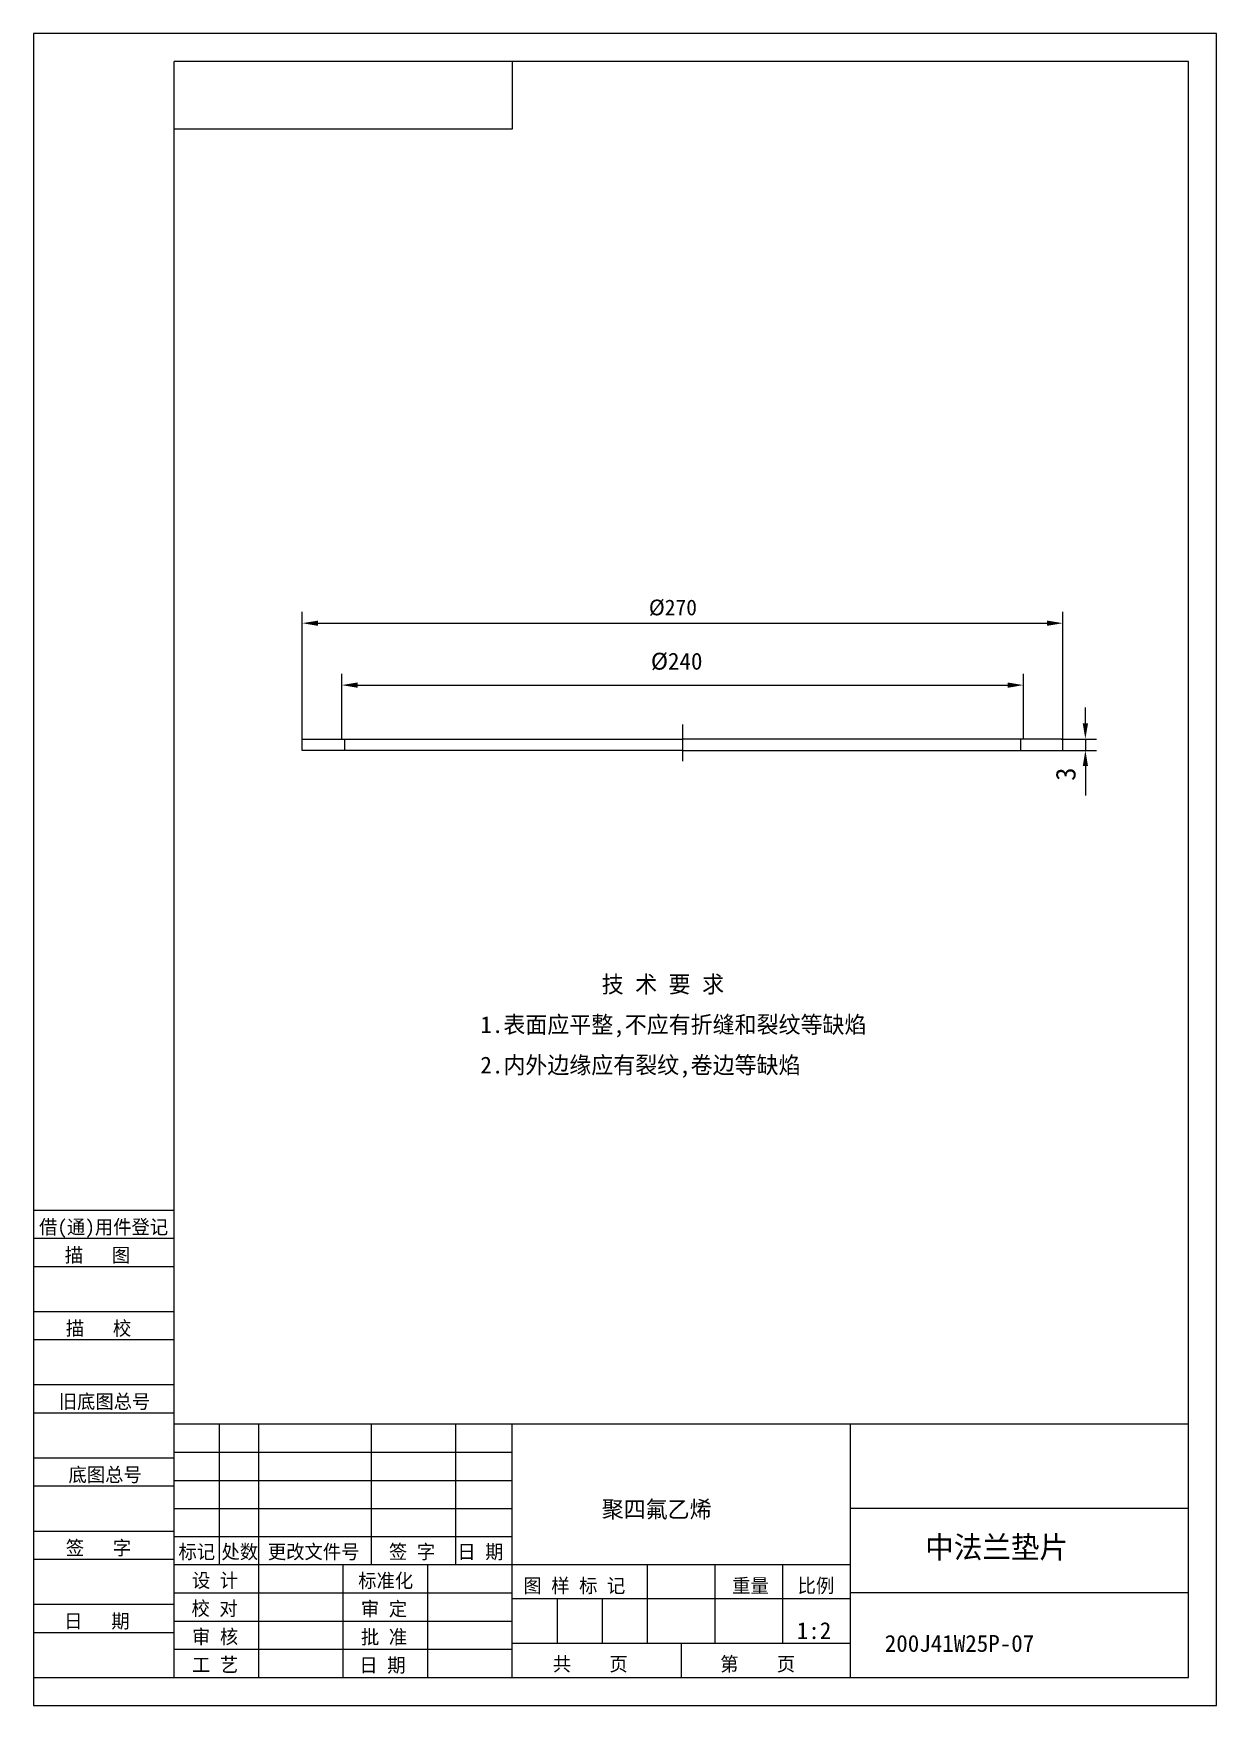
# Model space of a CAD drawing. Header units: metres. Extents: x 0 to 210, y 0 to 297.
import ezdxf

# ---------------------------------------------------------------- set-up
doc = ezdxf.new("R2010")
doc.units = ezdxf.units.M
for name, color, linetype in [('C', 6, 'Continuous'), ('D', 1, 'Continuous'), ('FL', 5, 'Continuous'), ('T', 7, 'Continuous'), ('TL', 4, 'Continuous')]:
    doc.layers.add(name, color=color, linetype=linetype)

# ---------------------------------------------------------------- blocks, each defined once
blk = doc.blocks.new('TUKUN4')
at = {"layer": 'FL'}
for p, q in [((0, 297), (0, 0)), ((210, 297), (0, 297)), ((210, 0), (210, 297)), ((0, 78), (25, 78)), ((0, 70), (25, 70)), ((0, 65), (25, 65)), ((0, 57), (25, 57)), ((0, 52), (25, 52)), ((33, 25), (33, 50)), ((40, 5), (40, 50)), ((60, 25), (60, 50)), ((75, 25), (75, 50)), ((25, 45), (85, 45)), ((0, 44), (25, 44)), ((0, 39), (25, 39)), ((25, 40), (85, 40)), ((25, 35), (85, 35)), ((0, 31), (25, 31)), ((25, 30), (85, 30)), ((0, 26), (25, 26)), ((70, 5), (70, 25)), ((0, 18), (25, 18)), ((25, 20), (85, 20)), ((25, 15), (85, 15)), ((0, 13), (25, 13)), ((25, 10), (85, 10)), ((0, 0), (210, 0))]:
    blk.add_line(p, q, dxfattribs=at)
at = {"layer": 'TL'}
for p, q in [((25, 5), (25, 292)), ((205, 292), (25, 292)), ((85, 292), (85, 280)), ((205, 5), (205, 292)), ((85, 280), (25, 280)), ((0, 88), (25, 88)), ((0, 83), (25, 83)), ((205, 50), (25, 50)), ((85, 5), (85, 50)), ((145, 5), (145, 50)), ((205, 35), (145, 35)), ((145, 25), (25, 25)), ((55, 5), (55, 25)), ((109, 11), (109, 25)), ((121, 11), (121, 25)), ((133, 11), (133, 25)), ((85, 19), (145, 19)), ((93, 11), (93, 19)), ((101, 11), (101, 19)), ((205, 20), (145, 20)), ((145, 11), (85, 11)), ((115, 5), (115, 11)), ((0, 5), (205, 5))]:
    blk.add_line(p, q, dxfattribs=at)
at = {"layer": 'T'}
for s, p in [('借(通)用件登记', (1, 83.76)), ('描   图', (5.56, 78.76)), ('描   校', (5.74, 65.76)), ('旧底图总号', (4.49, 52.76)), ('底图总号', (6.22, 39.76)), ('签   字', (5.74, 26.76)), ('标记', (25.75, 26.07)), ('处数', (33.38, 26.07)), ('更改文件号', (41.61, 26.07)), ('签 字', (63.1, 26.07)), ('日 期', (75.23, 26.07)), ('设 计', (28.14, 20.99)), ('标准化', (57.65, 20.93)), ('图 样 标 记', (86.95, 20.04)), ('重量', (124.03, 20.04)), ('比例', (135.64, 20.04)), ('校 对', (28.05, 15.99)), ('审 定', (58.13, 15.93)), ('日   期', (5.45, 13.76)), ('审 核', (28.14, 10.99)), ('批 准', (58.13, 10.93)), ('共    页', (92.18, 6.13)), ('第    页', (121.9, 6.13)), ('工 艺', (28.14, 5.99)), ('日 期', (57.84, 5.93))]:
    blk.add_text(s, height=2.5, dxfattribs=at).set_placement(p)

msp = doc.modelspace()

# ---------------------------------------------------------------- linework, layer by layer
at = {"layer": 'C'}
msp.add_line((115.22, 174.24), (115.22, 167.74), dxfattribs=at)
at = {"layer": 'D'}
for p, q in [((47.72, 171.66), (47.72, 194.25)), ((182.72, 171.66), (182.72, 194.25)), ((50.52, 192.25), (179.92, 192.25)), ((54.72, 171.66), (54.72, 183.25)), ((57.52, 181.25), (172.92, 181.25)), ((175.72, 171.66), (175.72, 183.25)), ((186.72, 174.46), (186.72, 177.26)), ((182.41, 171.66), (188.72, 171.66)), ((182.56, 169.66), (188.72, 169.66)), ((186.72, 171.66), (186.72, 169.66)), ((186.72, 166.86), (186.72, 164.06)), ((186.72, 164.06), (186.72, 161.64))]:
    msp.add_line(p, q, dxfattribs=at)
for points in [[(50.52, 192.71), (50.52, 191.78), (47.72, 192.25)], [(179.92, 192.71), (179.92, 191.78), (182.72, 192.25)], [(57.52, 181.72), (57.52, 180.78), (54.72, 181.25)], [(172.92, 181.72), (172.92, 180.78), (175.72, 181.25)], [(186.25, 174.46), (187.19, 174.46), (186.72, 171.66)], [(186.25, 166.86), (187.19, 166.86), (186.72, 169.66)]]:
    msp.add_solid(points, dxfattribs=at)
at = {"layer": 'TL'}
for p, q in [((47.72, 171.66), (55.22, 171.66)), ((47.72, 169.66), (47.72, 171.66)), ((55.22, 169.66), (47.72, 169.66)), ((55.22, 171.66), (115.22, 171.66)), ((55.22, 171.66), (55.22, 169.66)), ((115.22, 169.66), (55.22, 169.66)), ((175.22, 171.66), (115.22, 171.66)), ((115.22, 169.66), (175.22, 169.66)), ((182.72, 171.66), (175.22, 171.66)), ((175.22, 171.66), (175.22, 169.66)), ((175.22, 169.66), (182.72, 169.66)), ((182.72, 169.66), (182.72, 171.66))]:
    msp.add_line(p, q, dxfattribs=at)

# ---------------------------------------------------------------- block references
msp.add_blockref('TUKUN4', (0, 0), dxfattribs=at)

# ---------------------------------------------------------------- texts
at = {"layer": 'D'}
for s, height, p in [('%%c270', 2.8, (109.23, 193.65)), ('%%c240', 3, (109.6, 184)), ('技 术 要 求', 3, (100.86, 126.62)), ('1.表面应平整,不应有折缝和裂纹等缺焰', 3, (79.33, 119.45)), ('2.内外边缘应有裂纹,卷边等缺焰', 3, (79.33, 112.27)), ('聚四氟乙烯', 3, (100.86, 33.36)), ('中法兰垫片', 3.9, (158.29, 26.18)), ('1:2', 3, (135.49, 11.81)), ('200J41W25P-07', 3, (151.11, 9.54))]:
    msp.add_text(s, height=height, dxfattribs=at).set_placement(p)
msp.add_text('3', height=3.5, rotation=90, dxfattribs=at).set_placement((184.97, 164.24))

doc.saveas('drawing.dxf')
